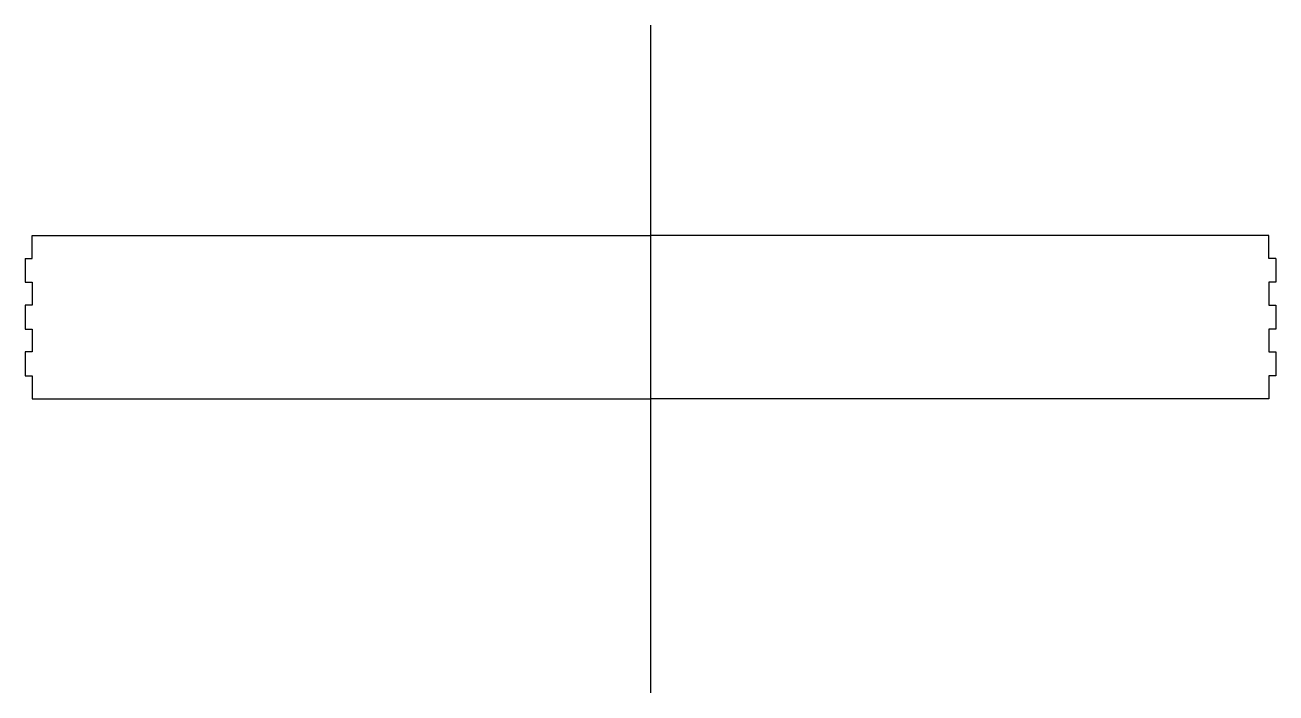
# Model space of a CAD drawing. Header units: millimetres. Extents: x -268 to 268, y -126 to 160.
import ezdxf

# ---------------------------------------------------------------- set-up
doc = ezdxf.new("R2010")
doc.units = ezdxf.units.MM
doc.layers.get('0').update_dxf_attribs({"linetype": 'CONTINUOUS'})

msp = doc.modelspace()

# ---------------------------------------------------------------- linework, layer by layer
for p, q in [((0, 159.84), (0, -125.86)), ((-264.5, 60), (-264.5, 69.8)), ((-264.5, 69.8), (0, 69.8)), ((264.5, 69.8), (0, 69.8)), ((264.5, 60), (264.5, 69.8)), ((-267.5, 60), (-267.5, 49.8)), ((-267.5, 60), (-264.5, 60)), ((267.5, 60), (264.5, 60)), ((267.5, 60), (267.5, 49.8)), ((-267.5, 49.8), (-264.5, 49.8)), ((-264.5, 49.8), (-264.5, 40)), ((264.5, 49.8), (264.5, 40)), ((267.5, 49.8), (264.5, 49.8)), ((-264.5, 40), (-267.5, 40)), ((-267.5, 40), (-267.5, 29.8)), ((264.5, 40), (267.5, 40)), ((267.5, 40), (267.5, 29.8)), ((-267.5, 29.8), (-264.5, 29.8)), ((-264.5, 29.8), (-264.5, 20)), ((267.5, 29.8), (264.5, 29.8)), ((264.5, 29.8), (264.5, 20)), ((-264.5, 20), (-267.5, 20)), ((-267.5, 20), (-267.5, 9.8)), ((264.5, 20), (267.5, 20)), ((267.5, 20), (267.5, 9.8)), ((-267.5, 9.8), (-264.5, 9.8)), ((-264.5, 9.8), (-264.5, 0)), ((264.5, 9.8), (264.5, 0)), ((267.5, 9.8), (264.5, 9.8)), ((-264.5, 0), (0, 0)), ((264.5, 0), (0, 0))]:
    msp.add_line(p, q)

doc.saveas('drawing.dxf')
